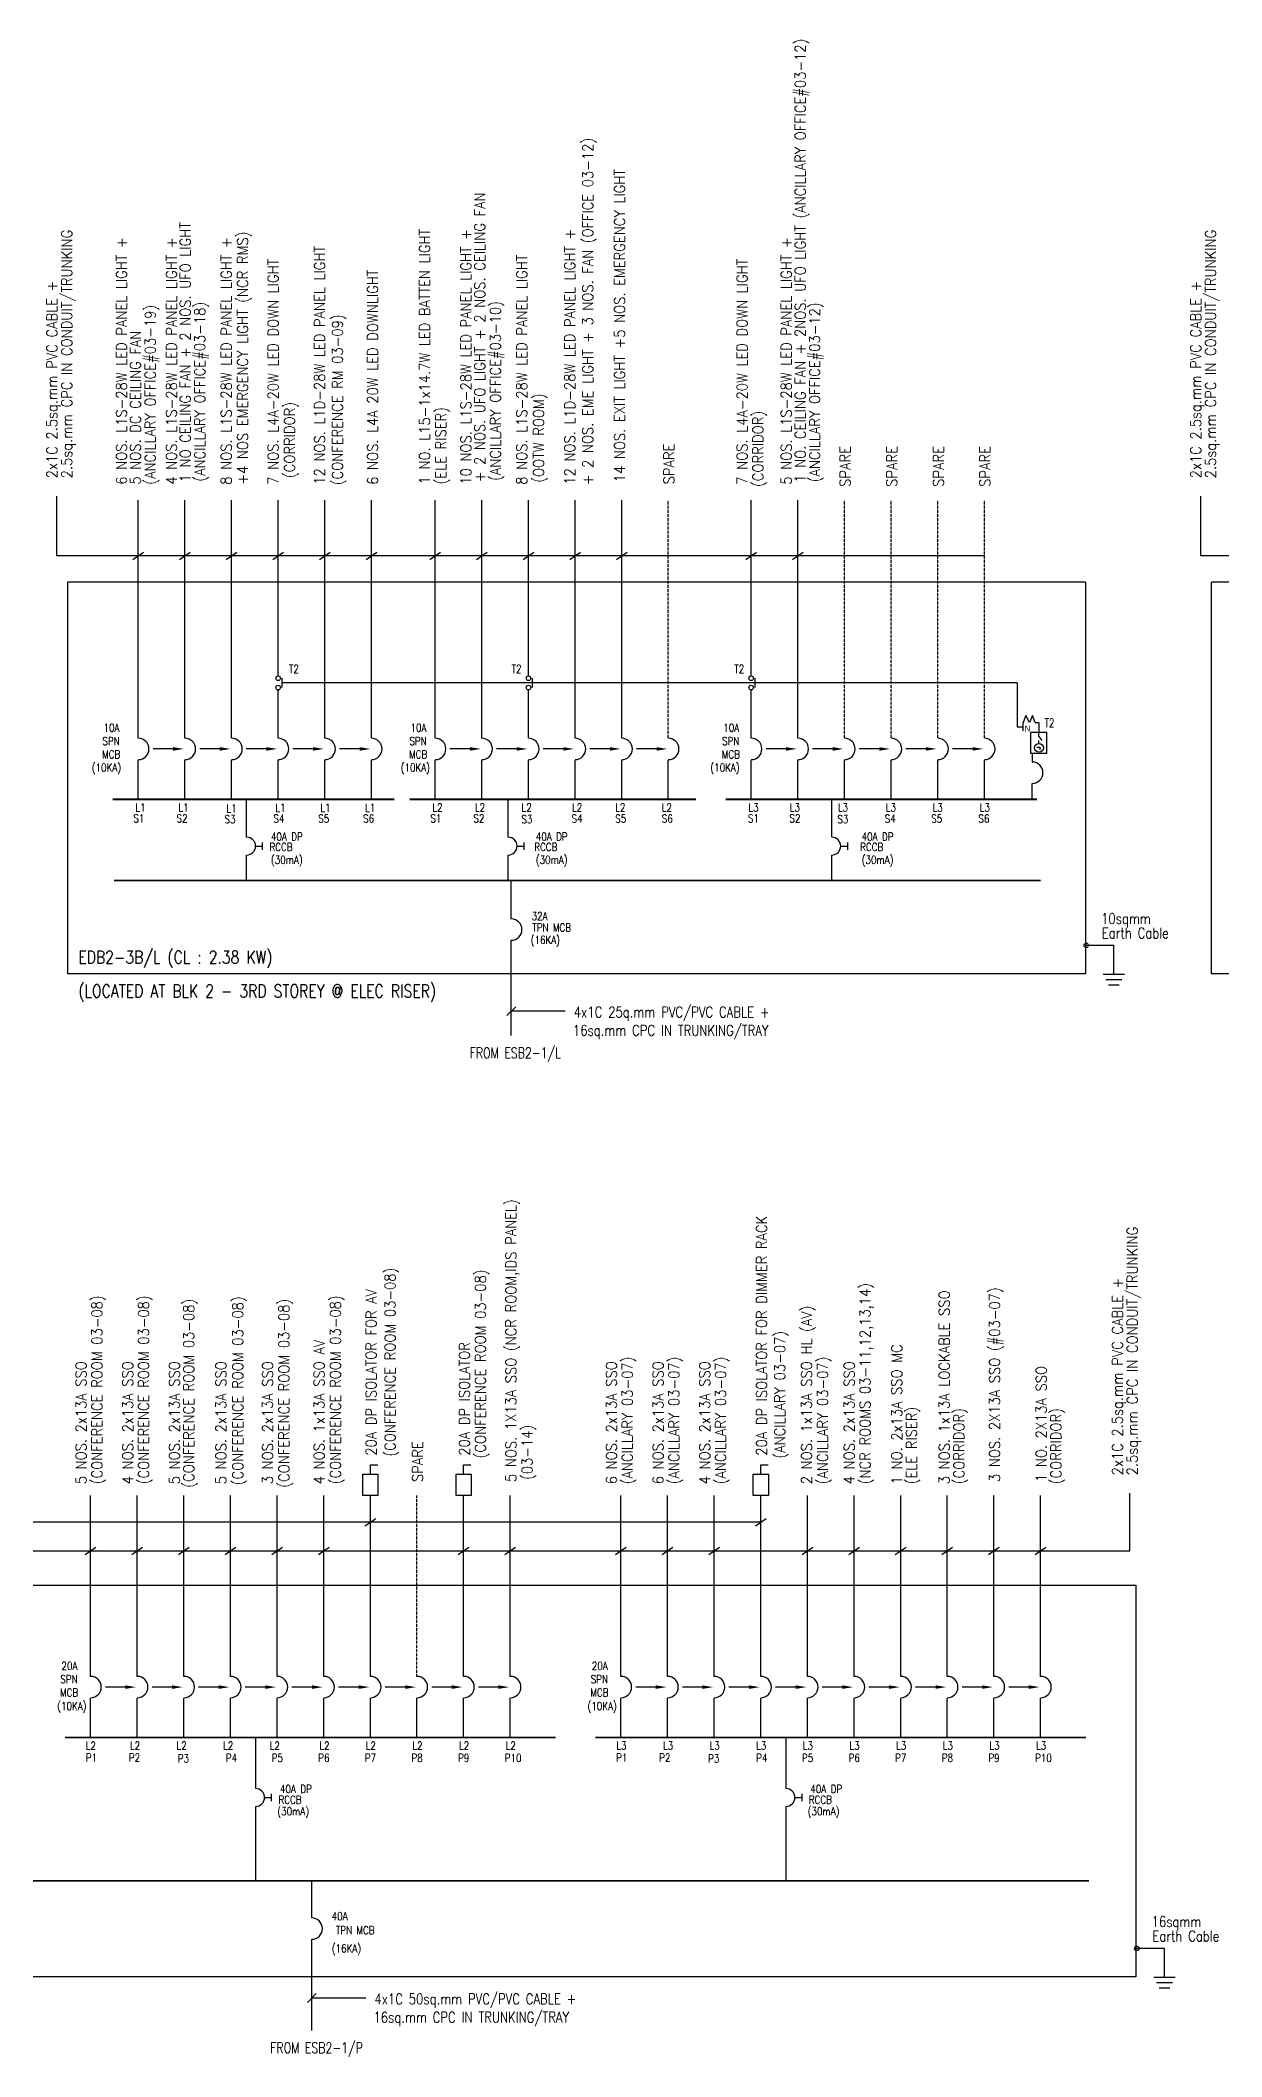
# Model space of a CAD drawing. Header units: millimetres. Extents: x 1219726 to 1461601, y 256790 to 556099.
# Drawn here: x 1329534 to 1362767, y 339111 to 395807 of the extents above; entities that cross this region are included whole.
import ezdxf
from ezdxf.enums import TextEntityAlignment as Align

# ---------------------------------------------------------------- set-up
doc = ezdxf.new("R2010")
doc.units = ezdxf.units.MM
doc.header["$LTSCALE"] = 0.01
doc.linetypes.add('DASHED', pattern=[19.05, 12.7, -6.35])
doc.linetypes.add('{ -E- }', pattern=[0])
doc.styles.add('100', font='romans.shx', dxfattribs={"width": 0.8, "height": 250})
doc.styles.add('A2', font='SIMPLEX.shx', dxfattribs={"width": 0.95, "height": 190})
doc.styles.add('PwNote', font='Romans.shx', dxfattribs={"width": 0.75, "bigfont": 'Special.shx'})
doc.styles.add('ROMANS', font='romans', dxfattribs={"width": 0.75})
doc.styles.add('SIMPLEX', font='simplex.shx', dxfattribs={"width": 0.65})
doc.dimstyles.get("Standard").update_dxf_attribs({"dimtxt": 0.18, "dimasz": 0.18, "dimexe": 0.18, "dimexo": 0.0625, "dimgap": 0.09, "dimtad": 0, "dimtih": 1, "dimtoh": 1, "dimdec": 4, "dimzin": 0, "dimdsep": 46, "dimtxsty": 'Standard', "dimcen": 0.09, "dimadec": 0, "dimazin": 0, "dimtfac": 1, "dimtdec": 4, "dimtofl": 0, "dimtmove": 0, "dimatfit": 3, "dimfxl": 1, "dimtolj": 1, "dimtzin": 0, "dimarcsym": 0})

# ---------------------------------------------------------------- blocks, each defined once
blk = doc.blocks.new('ELEC0338')
at = {"color": 7}
for p, q in [((160, 849), (160, 1039)), ((160, 849), (310, 649)), ((164, 498), (164, 646))]:
    blk.add_line(p, q, dxfattribs=at)
blk.add_lwpolyline([(566, 0), (566, 1039), (-250, 1039), (-250, 0)], close=True, dxfattribs=at)
blk.add_lwpolyline([(64, 311), (218, 311), (218, 168)], dxfattribs=at)
blk.add_circle((172, 277), 222, dxfattribs=at)
blk = doc.blocks.new('CLOSEDFILLED')
at = {"color": 0}
blk.add_solid([(-1, 0), (0, 0), (-1, 0)], dxfattribs=at)

msp = doc.modelspace()

# ---------------------------------------------------------------- linework, layer by layer
at = {"linetype": '{ -E- }'}
for p, q in [((1332290, 376183, 0), (1332290, 382875)), ((1333602, 376183, 0), (1333602, 382875)), ((1334914, 376183, 0), (1334914, 382875)), ((1336225, 377933, 0), (1336225, 382875)), ((1337537, 376183, 0), (1337537, 382875)), ((1338848, 376183, 0), (1338848, 382875)), ((1340642, 376183, 0), (1340642, 382875)), ((1341954, 376183, 0), (1341954, 382875)), ((1343266, 377933, 0), (1343266, 382875)), ((1344577, 376183, 0), (1344577, 382875)), ((1345889, 376183, 0), (1345889, 382875)), ((1349532, 377933, 0), (1349532, 382875)), ((1350844, 376183, 0), (1350844, 382875)), ((1336225, 376183, 0), (1336225, 377542, 0)), ((1343266, 376183, 0), (1343266, 377542, 0)), ((1349532, 376183, 0), (1349532, 377542, 0)), ((1342781, 371102, 0), (1342781, 371595, 0)), ((1342781, 367826, 0), (1342781, 370502, 0)), ((1359735, 370360), (1358956, 370360)), ((1330948, 349803), (1330948, 354893)), ((1332260, 349803), (1332260, 354893)), ((1333572, 349803), (1333572, 354893)), ((1334883, 349803), (1334883, 354893)), ((1336195, 349803), (1336195, 354893)), ((1337506, 349803), (1337506, 354893)), ((1338818, 349803), (1338818, 354893)), ((1341441, 349803), (1341441, 354893)), ((1342753, 349803), (1342753, 354893)), ((1345867, 349803), (1345867, 354893)), ((1347179, 349803), (1347179, 354893)), ((1348490, 349803), (1348490, 354893)), ((1349802, 349803), (1349802, 354893)), ((1351114, 349803), (1351114, 354893)), ((1352425, 349803), (1352425, 354893)), ((1353737, 349803), (1353737, 354893)), ((1355049, 349803), (1355049, 354893)), ((1356360, 349803), (1356360, 354893)), ((1357672, 349803), (1357672, 354893)), ((1337171, 343011), (1337171, 344058)), ((1337171, 339852), (1337171, 342411)), ((1361157, 342156), (1360378, 342156))]:
    msp.add_line(p, q, dxfattribs=at)
at = {"linetype": 'DASHED', "ltscale": 10}
for p, q in [((1347200, 376183, 0), (1347200, 382875)), ((1352156, 376183, 0), (1352156, 382875)), ((1353467, 376183, 0), (1353467, 382875)), ((1354779, 376183, 0), (1354779, 382875)), ((1356090, 376183, 0), (1356090, 382875)), ((1340130, 349803), (1340130, 354893))]:
    msp.add_line(p, q, dxfattribs=at)
for p, q in [((1332139, 381211), (1332441, 381420)), ((1333451, 381211), (1333753, 381420)), ((1334763, 381211), (1335064, 381420)), ((1336074, 381211), (1336376, 381420)), ((1337386, 381211), (1337688, 381420)), ((1338698, 381211, 0), (1338999, 381420, 0)), ((1340491, 381211), (1340793, 381420)), ((1341803, 381211), (1342105, 381420)), ((1343115, 381211), (1343416, 381420)), ((1344426, 381211), (1344728, 381420)), ((1345738, 381211), (1346040, 381420)), ((1349381, 381211), (1349683, 381420)), ((1350693, 381211), (1350995, 381420)), ((1336225, 377803, 0), (1336225, 377804, 0)), ((1336338, 377607, 0), (1336338, 377869, 0)), ((1343266, 377803, 0), (1343266, 377804, 0)), ((1343378, 377607, 0), (1343378, 377869, 0)), ((1349532, 377803, 0), (1349532, 377804, 0)), ((1349645, 377607, 0), (1349645, 377869, 0)), ((1332290, 374464, 0), (1332290, 375571, 0)), ((1333271, 375883, 0), (1332706, 375883, 0)), ((1333602, 374464, 0), (1333602, 375571, 0)), ((1334582, 375883, 0), (1334018, 375883, 0)), ((1334914, 374464, 0), (1334914, 375571, 0)), ((1335894, 375883, 0), (1335329, 375883, 0)), ((1336225, 374464, 0), (1336225, 375571, 0)), ((1337206, 375883, 0), (1336641, 375883, 0)), ((1337537, 374464, 0), (1337537, 375571, 0)), ((1338517, 375883, 0), (1337953, 375883, 0)), ((1338848, 374464, 0), (1338848, 375571, 0)), ((1340642, 374464, 0), (1340642, 375571, 0)), ((1341623, 375883, 0), (1341058, 375883, 0)), ((1341954, 374464, 0), (1341954, 375571, 0)), ((1342934, 375883, 0), (1342370, 375883, 0)), ((1343266, 374464, 0), (1343266, 375571, 0)), ((1344246, 375883, 0), (1343681, 375883, 0)), ((1344577, 374464, 0), (1344577, 375571, 0)), ((1345558, 375883, 0), (1344993, 375883, 0)), ((1345889, 374464, 0), (1345889, 375571, 0)), ((1346869, 375883, 0), (1346305, 375883, 0)), ((1347200, 374464, 0), (1347200, 375571, 0)), ((1349532, 374464, 0), (1349532, 375571, 0)), ((1350513, 375883, 0), (1349948, 375883, 0)), ((1350844, 374464, 0), (1350844, 375571, 0)), ((1351824, 375883, 0), (1351260, 375883, 0)), ((1352156, 374464, 0), (1352156, 375571, 0)), ((1353136, 375883, 0), (1352571, 375883, 0)), ((1353467, 374464, 0), (1353467, 375571, 0)), ((1354448, 375883, 0), (1353883, 375883, 0)), ((1354779, 374464, 0), (1354779, 375571, 0)), ((1355759, 375883, 0), (1355195, 375883, 0)), ((1356090, 374464, 0), (1356090, 375571, 0)), ((1335338, 373400, 0), (1335338, 374464, 0)), ((1342697, 373400, 0), (1342697, 374464, 0)), ((1351799, 373400, 0), (1351799, 374464, 0)), ((1335588, 373150, 0), (1335788, 373150, 0)), ((1335788, 373050, 0), (1335788, 373250, 0)), ((1342947, 373150, 0), (1343147, 373150, 0)), ((1343147, 373050, 0), (1343147, 373250, 0)), ((1352049, 373150, 0), (1352249, 373150, 0)), ((1352249, 373050, 0), (1352249, 373250, 0)), ((1335338, 372183, 0), (1335338, 372900, 0)), ((1342697, 372183, 0), (1342697, 372900, 0)), ((1351799, 372183, 0), (1351799, 372900, 0)), ((1342781, 371102, 0), (1342781, 372183, 0)), ((1359735, 369553), (1359735, 370360)), ((1359435, 369553), (1360035, 369553)), ((1359510, 369403), (1359960, 369403)), ((1359585, 369253), (1359885, 369253)), ((1342656, 368383, 0), (1342906, 368633, 0)), ((1344300, 368508, 0), (1342781, 368508, 0)), ((1338667, 354035), (1338969, 354245)), ((1349651, 354035), (1349953, 354245)), ((1330797, 353229), (1331099, 353438)), ((1332109, 353229), (1332411, 353438)), ((1333421, 353229), (1333722, 353438)), ((1334732, 353229), (1335034, 353438)), ((1336044, 353229), (1336346, 353438)), ((1337356, 353229), (1337657, 353438)), ((1341291, 353229), (1341592, 353438)), ((1342602, 353229), (1342904, 353438)), ((1345716, 353229), (1346018, 353438)), ((1347028, 353229), (1347329, 353438)), ((1348340, 353229), (1348641, 353438)), ((1350963, 353229), (1351264, 353438)), ((1352274, 353229), (1352576, 353438)), ((1353586, 353229), (1353888, 353438)), ((1354898, 353229), (1355199, 353438)), ((1356209, 353229), (1356511, 353438)), ((1357521, 353229), (1357823, 353438)), ((1331929, 349503), (1331364, 349503)), ((1333240, 349503), (1332676, 349503)), ((1334552, 349503), (1333987, 349503)), ((1335864, 349503), (1335299, 349503)), ((1337175, 349503), (1336611, 349503)), ((1338487, 349503), (1337922, 349503)), ((1339799, 349503), (1339234, 349503)), ((1341110, 349503), (1340546, 349503)), ((1342422, 349503), (1341857, 349503)), ((1346848, 349503), (1346283, 349503)), ((1348159, 349503), (1347595, 349503)), ((1349471, 349503), (1348906, 349503)), ((1350783, 349503), (1350218, 349503)), ((1352094, 349503), (1351530, 349503)), ((1353406, 349503), (1352841, 349503)), ((1354717, 349503), (1354153, 349503)), ((1356029, 349503), (1355464, 349503)), ((1357341, 349503), (1356776, 349503)), ((1330948, 348084), (1330948, 349191)), ((1332260, 348084), (1332260, 349191)), ((1333572, 348084), (1333572, 349191)), ((1334883, 348084), (1334883, 349191)), ((1336195, 348084), (1336195, 349191)), ((1337506, 348084), (1337506, 349191)), ((1338818, 348084), (1338818, 349191)), ((1340130, 348084), (1340130, 349191)), ((1341441, 348084), (1341441, 349191)), ((1342753, 348084), (1342753, 349191)), ((1345867, 348084), (1345867, 349191)), ((1347179, 348084), (1347179, 349191)), ((1348490, 348084), (1348490, 349191)), ((1349802, 348084), (1349802, 349191)), ((1351114, 348084), (1351114, 349191)), ((1352425, 348084), (1352425, 349191)), ((1353737, 348084), (1353737, 349191)), ((1355049, 348084), (1355049, 349191)), ((1356360, 348084), (1356360, 349191)), ((1357672, 348084), (1357672, 349191)), ((1335592, 346649), (1335592, 348084)), ((1350511, 346649), (1350511, 348084)), ((1336042, 346299), (1336042, 346499)), ((1350961, 346299), (1350961, 346499)), ((1335592, 344058), (1335592, 346149)), ((1335842, 346399), (1336042, 346399)), ((1350511, 344058), (1350511, 346149)), ((1350761, 346399), (1350961, 346399)), ((1361157, 341349), (1361157, 342156)), ((1360857, 341349), (1361457, 341349)), ((1337046, 340634), (1337296, 340884)), ((1338690, 340759), (1337171, 340759)), ((1360932, 341199), (1361382, 341199)), ((1361007, 341049), (1361307, 341049))]:
    msp.add_line(p, q)
at = {"linetype": '{ -E- }', "ltscale": 1.5}
for p, q in [((1330307, 369560), (1330307, 380574)), ((1358933, 380574), (1330307, 380574)), ((1358933, 380574), (1358933, 369560)), ((1362483, 369560), (1362483, 380574)), ((1391524, 380574), (1362483, 380574)), ((1358933, 369560), (1330307, 369560)), ((1391524, 369560), (1362483, 369560)), ((1313762, 352370), (1360355, 352370)), ((1360355, 341356), (1313762, 341356))]:
    msp.add_line(p, q, dxfattribs=at)
at = {"color": 7}
for p, q in [((1357015, 377738, 0), (1357015, 376500, 0)), ((1357015, 376500, 0), (1357176, 376500, 0)), ((1357517, 376623, 0), (1357624, 376623, 0)), ((1357624, 376623, 0), (1357624, 376342, 0)), ((1357445, 375510, 0), (1357445, 375761, 0)), ((1357438, 374464, 0), (1357438, 374913, 0))]:
    msp.add_line(p, q, dxfattribs=at)
at = {"linetype": '{ -E- }'}
for points in [[(1356090, 381315), (1330000, 381315), (1330000, 382993)], [(1383520, 381315), (1362176, 381315), (1362176, 382993)], [(1349802, 354140), (1314520, 354140), (1314520, 355802)], [(1317311, 353333), (1360179, 353333), (1360179, 354959)]]:
    msp.add_lwpolyline(points, dxfattribs=at)
at = {"linetype": '{ -E- }', "elevation": 0}
msp.add_lwpolyline([(1357015, 377738), (1336338, 377738)], dxfattribs=at)
at = {"color": 7, "elevation": 0}
msp.add_lwpolyline([(1357517, 376623), (1357445, 376823), (1357362, 376623), (1357259, 376823), (1357183, 376623)], dxfattribs=at)
at = {"const_width": 50, "elevation": 0}
for points in [[(1331569, 374464), (1339493, 374464)], [(1339921, 374464), (1347983, 374464)], [(1348811, 374464), (1357569, 374464)], [(1357678, 372183), (1331604, 372183)]]:
    msp.add_lwpolyline(points, dxfattribs=at)
at = {"color": 7}
for points in [[(1338605, 355495), (1339031, 355495), (1339031, 354893), (1338605, 354893)], [(1341229, 355495), (1341654, 355495), (1341654, 354893), (1341229, 354893)], [(1349589, 355495), (1350015, 355495), (1350015, 354893), (1349589, 354893)]]:
    msp.add_lwpolyline(points, close=True, dxfattribs=at)
for points in [[(1338818, 355495), (1338818, 355756), (1339024, 355756)], [(1341441, 355495), (1341441, 355756), (1341648, 355756)], [(1349802, 355495), (1349802, 355756), (1350008, 355756)]]:
    msp.add_lwpolyline(points, dxfattribs=at)
at = {"linetype": '{ -E- }', "ltscale": 1.5}
msp.add_lwpolyline([(1360355, 352370), (1360355, 341356)], dxfattribs=at)
at = {"const_width": 50}
for points in [[(1330227, 348084), (1344032, 348084)], [(1345146, 348084), (1358951, 348084)], [(1315309, 344058), (1359033, 344058)]]:
    msp.add_lwpolyline(points, dxfattribs=at)
for centre, radius in [((1336225, 377869, 0), 64.6), ((1336225, 377607, 0), 64.6), ((1343266, 377869, 0), 64.6), ((1343266, 377607, 0), 64.6), ((1349532, 377869, 0), 64.6), ((1349532, 377607, 0), 64.6), ((1358956, 370360), 63.8), ((1360378, 342156), 63.8)]:
    msp.add_circle(centre, radius)
for centre, radius in [((1332290, 375883, 0), 300), ((1333602, 375883, 0), 300), ((1334914, 375883, 0), 300), ((1336225, 375883, 0), 300), ((1337537, 375883, 0), 300), ((1338848, 375883, 0), 300), ((1340642, 375883, 0), 300), ((1341954, 375883, 0), 300), ((1343266, 375883, 0), 300), ((1344577, 375883, 0), 300), ((1345889, 375883, 0), 300), ((1347200, 375883, 0), 300), ((1349532, 375883, 0), 300), ((1350844, 375883, 0), 300), ((1352156, 375883, 0), 300), ((1353467, 375883, 0), 300), ((1354779, 375883, 0), 300), ((1356090, 375883, 0), 300), ((1335338, 373150, 0), 250), ((1342697, 373150, 0), 250), ((1351799, 373150, 0), 250), ((1342781, 370802, 0), 300), ((1330948, 349503), 300), ((1332260, 349503), 300), ((1333572, 349503), 300), ((1334883, 349503), 300), ((1336195, 349503), 300), ((1337506, 349503), 300), ((1338818, 349503), 300), ((1340130, 349503), 300), ((1341441, 349503), 300), ((1342753, 349503), 300), ((1345867, 349503), 300), ((1347179, 349503), 300), ((1348490, 349503), 300), ((1349802, 349503), 300), ((1351114, 349503), 300), ((1352425, 349503), 300), ((1353737, 349503), 300), ((1355049, 349503), 300), ((1356360, 349503), 300), ((1357672, 349503), 300), ((1335592, 346399), 250), ((1350511, 346399), 250), ((1337171, 342711), 300)]:
    msp.add_arc(centre, radius, 270, 90)
at = {"color": 7}
msp.add_arc((1357438, 375213, 0), 300, 270, 90, dxfattribs=at)
for points in [[(1333271, 375933, 0), (1333571, 375883, 0), (1333271, 375833, 0)], [(1334582, 375933, 0), (1334882, 375883, 0), (1334582, 375833, 0)], [(1335894, 375933, 0), (1336194, 375883, 0), (1335894, 375833, 0)], [(1337206, 375933, 0), (1337506, 375883, 0), (1337206, 375833, 0)], [(1338517, 375933, 0), (1338817, 375883, 0), (1338517, 375833, 0)], [(1341623, 375933, 0), (1341923, 375883, 0), (1341623, 375833, 0)], [(1342934, 375933, 0), (1343234, 375883, 0), (1342934, 375833, 0)], [(1344246, 375933, 0), (1344546, 375883, 0), (1344246, 375833, 0)], [(1345558, 375933, 0), (1345858, 375883, 0), (1345558, 375833, 0)], [(1346869, 375933, 0), (1347169, 375883, 0), (1346869, 375833, 0)], [(1350513, 375933, 0), (1350813, 375883, 0), (1350513, 375833, 0)], [(1351824, 375933, 0), (1352124, 375883, 0), (1351824, 375833, 0)], [(1353136, 375933, 0), (1353436, 375883, 0), (1353136, 375833, 0)], [(1354448, 375933, 0), (1354748, 375883, 0), (1354448, 375833, 0)], [(1355759, 375933, 0), (1356059, 375883, 0), (1355759, 375833, 0)], [(1331929, 349553), (1332229, 349503), (1331929, 349453)], [(1333240, 349553), (1333540, 349503), (1333240, 349453)], [(1334552, 349553), (1334852, 349503), (1334552, 349453)], [(1335864, 349553), (1336164, 349503), (1335864, 349453)], [(1337175, 349553), (1337475, 349503), (1337175, 349453)], [(1338487, 349553), (1338787, 349503), (1338487, 349453)], [(1339799, 349553), (1340099, 349503), (1339799, 349453)], [(1341110, 349553), (1341410, 349503), (1341110, 349453)], [(1342422, 349553), (1342722, 349503), (1342422, 349453)], [(1346848, 349553), (1347148, 349503), (1346848, 349453)], [(1348159, 349553), (1348459, 349503), (1348159, 349453)], [(1349471, 349553), (1349771, 349503), (1349471, 349453)], [(1350783, 349553), (1351083, 349503), (1350783, 349453)], [(1352094, 349553), (1352394, 349503), (1352094, 349453)], [(1353406, 349553), (1353706, 349503), (1353406, 349453)], [(1354717, 349553), (1355017, 349503), (1354717, 349453)], [(1356029, 349553), (1356329, 349503), (1356029, 349453)], [(1357341, 349553), (1357641, 349503), (1357341, 349453)]]:
    msp.add_solid(points)

# ---------------------------------------------------------------- block references
at = {"color": 7, "xscale": 0.5608740235074736, "yscale": 0.5608740235074736, "zscale": 0.5608740235074736}
msp.add_blockref('ELEC0338', (1357532, 375759, 0), dxfattribs=at)

# ---------------------------------------------------------------- texts
at = {"ltscale": 1.5, "style": 'A2', "width": 0.9}
for s, p in [('1 NO. CEILING FAN + 2NOS. UFO LIGHT (ANCILLARY OFFICE#03-12) ', (1351062, 383368)), (' + 2 NOS. EME LIGHT + 3 NOS. FAN (OFFICE 03-12) ', (1345082, 383113)), ('14 NOS. EXIT LIGHT +5 NOS. EMERGENCY LIGHT', (1345981, 383382)), ('+ 2 NOS. UFO LIGHT + 2 NOS. CEILING FAN', (1342047, 383381)), ('1 NO CEILING FAN + 2 NOS. UFO LIGHT ', (1333763, 383382)), ('6 NOS. L1S-28W LED PANEL LIGHT +', (1331968, 383313)), ('4 NOS. L1S-28W LED PANEL LIGHT +', (1333370, 383313)), ('8 NOS. L1S-28W LED PANEL LIGHT +', (1334913, 383313)), ('+4 NOS EMERGENCY LIGHT (NCR RMS) ', (1335374, 383313)), ('1 NO. L15-1x14.7W LED BATTEN LIGHT', (1340496, 383320)), ('10 NOS. L1S-28W LED PANEL LIGHT +', (1341655, 383313)), ('12 NOS. L1D-28W LED PANEL LIGHT + ', (1344579, 383313)), ('5 NOS. L1S-28W LED PANEL LIGHT +', (1350669, 383313)), ('7 NOS. L4A-20W LED DOWN LIGHT', (1336233, 383313)), ('12 NOS. L1D-28W LED PANEL LIGHT', (1337539, 383313)), ('8 NOS. L1S-28W LED PANEL LIGHT', (1343225, 383313)), ('7 NOS. L4A-20W LED DOWN LIGHT', (1349423, 383313)), ('(ANCILLARY OFFICE#03-18) ', (1334171, 383397)), ('(ANCILLARY OFFICE#03-10) ', (1342484, 383419)), ('(ANCILLARY OFFICE#03-12) ', (1351467, 383382)), ('(ANCILLARY OFFICE#03-19) ', (1332775, 383311)), (' (CONFERENCE RM 03-09) ', (1338042, 383113)), ('5 NOS. DC CEILING FAN', (1332357, 383315)), (' (CORRIDOR) ', (1336694, 383313)), ('(OOTW ROOM) ', (1343702, 383368)), ('(ELE RISER)', (1340950, 383320)), (' (CORRIDOR) ', (1349872, 383062)), ('2.5sq.mm CPC IN CONDUIT/TRUNKING', (1360401, 355458)), ('2x1C 2.5sq.mm PVC CABLE +', (1359982, 355458))]:
    msp.add_text(s, height=300, rotation=90, dxfattribs=at).set_placement(p)
for s, rotation, style, width, p in [('2.5sq.mm CPC IN CONDUIT/TRUNKING', 90, 'A2', 0.9, (1330429, 383493)), ('2.5sq.mm CPC IN CONDUIT/TRUNKING', 90, 'A2', 0.9, (1362605, 383493)), ('2x1C 2.5sq.mm PVC CABLE +', 90, 'A2', 0.9, (1330010, 383493)), ('6 NOS. L4A 20W LED DOWNLIGHT  ', 90, 'A2', 0.9, (1339033, 383309)), ('2x1C 2.5sq.mm PVC CABLE +', 90, 'A2', 0.9, (1362186, 383493)), ('SPARE', 90, 'A2', 0.9, (1347368, 383323)), ('SPARE', 90, 'A2', 0.9, (1352323, 383251)), ('SPARE', 90, 'A2', 0.9, (1353635, 383251)), ('SPARE', 90, 'A2', 0.9, (1354946, 383251)), ('SPARE', 90, 'A2', 0.9, (1356258, 383251)), ('4x1C 25q.mm PVC/PVC CABLE +', 360, 'PwNote', 0.8, (1344542, 368335, 0)), ('16sq.mm CPC IN TRUNKING/TRAY', 360, 'PwNote', 0.8, (1344516, 367819, 0)), ('5 NOS. 1X13A SSO (NCR ROOM,IDS PANEL)', 90, 'A2', 0.9, (1342921, 355270)), ('20A DP ISOLATOR FOR DIMMER RACK', 90, 'A2', 0.9, (1349973, 356010)), ('(CONFERENCE ROOM 03-08)', 90, 'A2', 0.9, (1339523, 355984)), ('(CONFERENCE ROOM 03-08)', 90, 'A2', 0.9, (1342065, 355934)), ('20A DP ISOLATOR FOR AV', 90, 'A2', 0.9, (1338989, 356010)), ('(NCR ROOMS 03-11,12,13,14)', 90, 'A2', 0.9, (1352885, 355207)), ('3 NOS. 1x13A LOCKABLE SSO', 90, 'A2', 0.9, (1355112, 355207)), ('3 NOS. 2X13A SSO (#03-07)', 90, 'A2', 0.9, (1356528, 355270)), ('(CONFERENCE ROOM 03-08)', 90, 'A2', 0.9, (1331278, 355207)), ('(CONFERENCE ROOM 03-08)', 90, 'A2', 0.9, (1332590, 355207)), ('(CONFERENCE ROOM 03-08)', 90, 'A2', 0.9, (1333858, 355109)), ('(CONFERENCE ROOM 03-08)', 90, 'A2', 0.9, (1335239, 355179)), ('(CONFERENCE ROOM 03-08)', 90, 'A2', 0.9, (1336536, 355109)), ('(CONFERENCE ROOM 03-08)', 90, 'A2', 0.9, (1337987, 355207)), ('2 NOS. 1x13A SSO HL (AV)', 90, 'A2', 0.9, (1351239, 355207)), ('(ANCILLARY 03-07)', 90, 'A2', 0.9, (1350484, 355929)), ('4 NOS. 1x13A SSO AV', 90, 'A2', 0.9, (1337528, 355207)), ('20A DP ISOLATOR ', 90, 'A2', 0.9, (1341612, 356010)), ('1 NO. 2x13A SSO MC', 90, 'A2', 0.9, (1353775, 355207)), ('5 NOS. 2x13A SSO', 90, 'A2', 0.9, (1330831, 355207)), ('4 NOS. 2x13A SSO', 90, 'A2', 0.9, (1332143, 355207)), ('5 NOS. 2x13A SSO', 90, 'A2', 0.9, (1333455, 355207)), ('5 NOS. 2x13A SSO', 90, 'A2', 0.9, (1334766, 355207)), ('3 NOS. 2x13A SSO', 90, 'A2', 0.9, (1336078, 355207)), ('6 NOS. 2x13A SSO', 90, 'A2', 0.9, (1345750, 355207)), ('(ANCILLARY 03-07)', 90, 'A2', 0.9, (1346197, 355207)), ('6 NOS. 2x13A SSO', 90, 'A2', 0.9, (1347062, 355207)), ('(ANCILLARY 03-07)', 90, 'A2', 0.9, (1347509, 355207)), ('4 NOS. 2x13A SSO', 90, 'A2', 0.9, (1348373, 355207)), ('(ANCILLARY 03-07)', 90, 'A2', 0.9, (1348821, 355207)), ('(ANCILLARY 03-07)', 90, 'A2', 0.9, (1351692, 355207)), ('4 NOS. 2x13A SSO', 90, 'A2', 0.9, (1352438, 355207)), ('1 NO. 2X13A SSO', 90, 'A2', 0.9, (1357839, 355270)), ('(ELE RISER)', 90, 'A2', 0.9, (1354189, 355207)), ('(CORRIDOR)', 90, 'A2', 0.9, (1355526, 355207)), ('(CORRIDOR)', 90, 'A2', 0.9, (1358255, 355207)), ('(03-14)', 90, 'A2', 0.9, (1343379, 355327)), ('SPARE', 90, 'A2', 0.9, (1340297, 355270)), ('4x1C 50sq.mm PVC/PVC CABLE +', 360, 'PwNote', 0.8, (1338932, 340586)), ('16sq.mm CPC IN TRUNKING/TRAY', 360, 'PwNote', 0.8, (1338906, 340070))]:
    msp.add_text(s, height=300, rotation=rotation, dxfattribs=dict(style=style, width=width)).set_placement(p)
for s, height, style, width, p in [('T2', 240, 'SIMPLEX', 0.75, (1336529, 378012, 0)), ('T2', 240, 'SIMPLEX', 0.75, (1342791, 378012, 0)), ('T2', 240, 'SIMPLEX', 0.75, (1349058, 378012, 0)), ('10A', 225, '100', 0.8, (1331313, 376368, 0)), ('10A', 225, '100', 0.8, (1339948, 376368, 0)), ('10A', 225, '100', 0.8, (1348745, 376368, 0)), ('T2', 240, 'SIMPLEX', 0.75, (1357784, 376497, 0)), ('SPN', 225, '100', 0.8, (1331281, 375993, 0)), ('SPN', 225, '100', 0.8, (1339916, 375993, 0)), ('SPN', 225, '100', 0.8, (1348713, 375993, 0)), ('(10KA)', 225, '100', 0.8, (1330982, 375245, 0)), ('MCB', 225, '100', 0.8, (1331272, 375618, 0)), ('(10KA)', 225, '100', 0.8, (1339671, 375245, 0)), ('MCB', 225, '100', 0.8, (1339907, 375618, 0)), ('(10KA)', 225, '100', 0.8, (1348381, 375245, 0)), ('MCB', 225, '100', 0.8, (1348704, 375618, 0)), ('L1', 225, '100', 0.8, (1332212, 374124, 0)), ('L1', 225, '100', 0.8, (1333422, 374124, 0)), ('L1', 225, '100', 0.8, (1334772, 374099, 0)), ('L1', 225, '100', 0.8, (1336148, 374116, 0)), ('L1', 225, '100', 0.8, (1337411, 374116, 0)), ('L1', 225, '100', 0.8, (1338673, 374116, 0)), ('L2', 225, '100', 0.8, (1340564, 374124, 0)), ('L2', 225, '100', 0.8, (1341760, 374124, 0)), ('L2', 225, '100', 0.8, (1343072, 374124, 0)), ('L2', 225, '100', 0.8, (1344490, 374124, 0)), ('L2', 225, '100', 0.8, (1345707, 374124, 0)), ('L2', 225, '100', 0.8, (1347018, 374124, 0)), ('L3', 225, '100', 0.8, (1349454, 374124, 0)), ('L3', 225, '100', 0.8, (1350620, 374124, 0)), ('L3', 225, '100', 0.8, (1351972, 374124, 0)), ('L3', 225, '100', 0.8, (1353320, 374124, 0)), ('L3', 225, '100', 0.8, (1354635, 374124, 0)), ('L3', 225, '100', 0.8, (1355964, 374124, 0)), ('S1', 225, '100', 0.8, (1332155, 373818, 0)), ('S2', 225, '100', 0.8, (1333366, 373818, 0)), ('S3', 225, '100', 0.8, (1334716, 373794, 0)), ('S4', 225, '100', 0.8, (1336092, 373810, 0)), ('S5', 225, '100', 0.8, (1337354, 373810, 0)), ('S6', 225, '100', 0.8, (1338616, 373810, 0)), ('S1', 225, '100', 0.8, (1340507, 373818, 0)), ('S2', 225, '100', 0.8, (1341718, 373818, 0)), ('S3', 225, '100', 0.8, (1343068, 373794, 0)), ('S4', 225, '100', 0.8, (1344480, 373810, 0)), ('S5', 225, '100', 0.8, (1345706, 373810, 0)), ('S6', 225, '100', 0.8, (1347018, 373810, 0)), ('S1', 225, '100', 0.8, (1349440, 373818, 0)), ('S2', 225, '100', 0.8, (1350608, 373818, 0)), ('S3', 225, '100', 0.8, (1351958, 373794, 0)), ('S4', 225, '100', 0.8, (1353288, 373810, 0)), ('S5', 225, '100', 0.8, (1354596, 373810, 0)), ('S6', 225, '100', 0.8, (1355925, 373810, 0)), ('FROM ESB2-1/L', 300, 'PwNote', 0.75, (1341613, 367186, 0)), ('SPN', 225, '100', 0.8, (1330097, 349613)), ('20A', 225, '100', 0.8, (1330129, 349988)), ('SPN', 225, '100', 0.8, (1345016, 349613)), ('20A', 225, '100', 0.8, (1345048, 349988)), ('MCB', 225, '100', 0.8, (1330088, 349238)), ('MCB', 225, '100', 0.8, (1345007, 349238)), ('(10KA)', 225, '100', 0.8, (1330009, 348858)), ('(10KA)', 225, '100', 0.8, (1344927, 348858)), ('P1', 225, '100', 0.8, (1330813, 347408)), ('L2', 225, '100', 0.8, (1330814, 347744)), ('P2', 225, '100', 0.8, (1332024, 347408)), ('L2', 225, '100', 0.8, (1332055, 347744)), ('L2', 225, '100', 0.8, (1333366, 347744)), ('P3', 225, '100', 0.8, (1333402, 347383)), ('L2', 225, '100', 0.8, (1334678, 347744)), ('P4', 225, '100', 0.8, (1334753, 347400)), ('L2', 225, '100', 0.8, (1335990, 347744)), ('P5', 225, '100', 0.8, (1336040, 347400)), ('P6', 225, '100', 0.8, (1337352, 347400)), ('L2', 225, '100', 0.8, (1337384, 347744)), ('P7', 225, '100', 0.8, (1338663, 347400)), ('L2', 225, '100', 0.8, (1338689, 347744)), ('P8', 225, '100', 0.8, (1339975, 347400)), ('L2', 225, '100', 0.8, (1340001, 347744)), ('P9', 225, '100', 0.8, (1341287, 347400)), ('L2', 225, '100', 0.8, (1341312, 347744)), ('P10', 225, '100', 0.8, (1342598, 347400)), ('L2', 225, '100', 0.8, (1342624, 347744)), ('P1', 225, '100', 0.8, (1345732, 347408)), ('L3', 225, '100', 0.8, (1345738, 347744)), ('P2', 225, '100', 0.8, (1346943, 347408)), ('L3', 225, '100', 0.8, (1347050, 347744)), ('P3', 225, '100', 0.8, (1348321, 347383)), ('L3', 225, '100', 0.8, (1348361, 347744)), ('P4', 225, '100', 0.8, (1349672, 347400)), ('L3', 225, '100', 0.8, (1349673, 347744)), ('P5', 225, '100', 0.8, (1350959, 347400)), ('L3', 225, '100', 0.8, (1350985, 347744)), ('P6', 225, '100', 0.8, (1352271, 347400)), ('L3', 225, '100', 0.8, (1352296, 347744)), ('P7', 225, '100', 0.8, (1353582, 347400)), ('L3', 225, '100', 0.8, (1353608, 347744)), ('P8', 225, '100', 0.8, (1354894, 347400)), ('L3', 225, '100', 0.8, (1354920, 347744)), ('P9', 225, '100', 0.8, (1356205, 347400)), ('L3', 225, '100', 0.8, (1356231, 347744)), ('P10', 225, '100', 0.8, (1357517, 347400)), ('L3', 225, '100', 0.8, (1357543, 347744)), ('FROM ESB2-1/P', 300, 'PwNote', 0.75, (1336003, 339211))]:
    msp.add_text(s, height=height, dxfattribs=dict(style=style, width=width)).set_placement(p)
msp.add_text('N', height=166).set_placement((1357227, 376369, 0))
at = {"width": 0.8}
for s, height, style, p in [('RCCB', 225, '100', (1336304, 373126, 0)), ('40A DP ', 225, '100', (1336531, 373417, 0)), ('RCCB', 225, '100', (1343754, 373126, 0)), ('40A DP ', 225, '100', (1343982, 373417, 0)), ('RCCB', 225, '100', (1352921, 373126, 0)), ('40A DP ', 225, '100', (1353149, 373417, 0)), ('(30mA)', 225, '100', (1336469, 372748, 0)), ('(30mA)', 225, '100', (1343920, 372748, 0)), ('(30mA)', 225, '100', (1353087, 372748, 0)), ('32A ', 225, '100', (1343640, 371182, 0)), ('TPN MCB', 225, '100', (1343919, 370860, 0)), ('10sqmm ', 300, 'ROMANS', (1360156, 371063)), ('Earth Cable', 300, 'ROMANS', (1360336, 370705)), ('(16KA)', 225, '100', (1343740, 370496, 0)), ('RCCB', 225, '100', (1336558, 346336)), ('40A DP ', 225, '100', (1336786, 346638)), ('RCCB', 225, '100', (1351477, 346336)), ('40A DP ', 225, '100', (1351705, 346638)), ('(30mA)', 225, '100', (1336648, 345995)), ('(30mA)', 225, '100', (1351567, 345995)), ('40A ', 225, '100', (1338017, 343061)), ('16sqmm ', 300, 'ROMANS', (1361578, 342859)), ('TPN MCB', 225, '100', (1338394, 342666)), ('Earth Cable', 300, 'ROMANS', (1361758, 342501)), ('(16KA)', 225, '100', (1338146, 342138))]:
    msp.add_text(s, height=height, dxfattribs=dict(at, style=style)).set_placement(p, align=Align.MIDDLE)
at = {"ltscale": 1.5, "style": 'PwNote', "width": 0.8}
for s, p in [('EDB2-3B/L (CL : 2.38 KW)', (1330605, 369847)), ('(LOCATED AT BLK 2 - 3RD STOREY @ ELEC RISER)', (1330605, 368896))]:
    msp.add_text(s, height=360, dxfattribs=at).set_placement(p)

# ---------------------------------------------------------------- leaders
at = {"color": 7}
msp.add_leader([(1357183, 376387), (1357183, 376623)], dimstyle='Standard', override={"dimgap": 1, "dimtad": 0, "dimclrd": 7, "dimldrblk": 'CLOSEDFILLED'}, dxfattribs=at)

doc.saveas('drawing.dxf')
